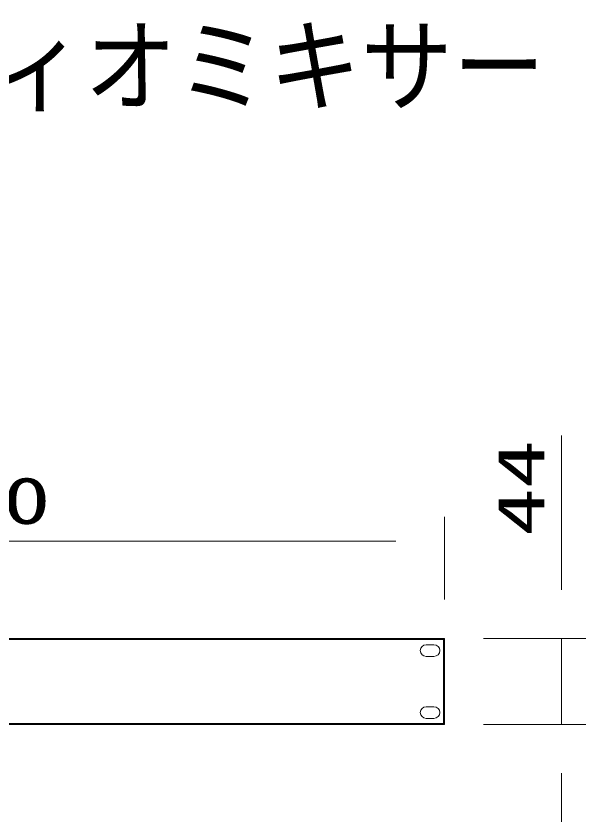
# Model space of a CAD drawing. Units: millimetres on the paper. Extents: x -63 to 64, y -59 to 59.
# Drawn here: x -20.12 to 9.1, y 17.94 to 59.28 of the extents above; entities that cross this region are included whole.
import ezdxf
from ezdxf.enums import TextEntityAlignment as Align

# ---------------------------------------------------------------- set-up
doc = ezdxf.new("R2010")
doc.units = ezdxf.units.MM
doc.layers.add('0-0_MOJI1', color=7, linetype='Continuous')
doc.layers.add('0-3_GAIKEI', color=4, linetype='Continuous', lineweight=9)
doc.layers.add('0-4_SUNPO', color=7, linetype='Continuous', lineweight=9)
doc.styles.add('ＭＳ ゴシック', font='')
doc.styles.get('ＭＳ ゴシック').set_extended_font_data('MS Gothic')

msp = doc.modelspace()

# ---------------------------------------------------------------- linework, layer by layer
at = {"layer": '0-3_GAIKEI', "color": 7}
for p, q in [((1.853, 27.342), (-46.127, 27.342)), ((1.853, 27.342), (1.853, 22.942)), ((1.853, 22.942), (-46.127, 22.942))]:
    msp.add_line(p, q, dxfattribs=at)
at = {"layer": '0-3_GAIKEI'}
for p, q in [((1.803, 27.292), (-46.077, 27.292)), ((1.803, 27.292), (1.853, 27.342)), ((1.803, 27.292), (1.803, 22.992)), ((1.313, 27.032), (0.913, 27.032)), ((0.913, 26.432), (1.313, 26.432)), ((1.313, 23.852), (0.913, 23.852)), ((0.913, 23.252), (1.313, 23.252)), ((1.853, 22.942), (1.803, 22.992))]:
    msp.add_line(p, q, dxfattribs=at)
msp.add_lwpolyline([(1.803, 22.992), (-46.077, 22.992), (-46.127, 22.942)], dxfattribs=at)
for centre, start, end in [((0.913, 26.732), 90, 270), ((1.313, 26.732), 270, 90), ((0.913, 23.552), 90, 270), ((1.313, 23.552), 270, 90)]:
    msp.add_arc(centre, 0.3, start, end, dxfattribs=at)
at = {"layer": '0-4_SUNPO'}
for p, q in [((7.853, 29.842), (7.853, 37.758)), ((1.853, 29.342), (1.853, 33.592)), ((-43.627, 32.342), (-0.647, 32.342)), ((3.853, 27.342), (9.103, 27.342)), ((7.853, 22.942), (7.853, 27.342)), ((3.853, 22.942), (9.103, 22.942)), ((7.853, 20.442), (7.853, 17.942))]:
    msp.add_line(p, q, dxfattribs=at)

# ---------------------------------------------------------------- texts
at = {"layer": '0-0_MOJI1', "style": 'ＭＳ ゴシック', "width": 0.9}
msp.add_text('オーディオミキサー', height=3.849, dxfattribs=at).set_placement((-35.511, 53.65), align=Align.BOTTOM_LEFT)
at = {"layer": '0-4_SUNPO', "style": 'ＭＳ ゴシック', "width": 1.5}
msp.add_text('44', height=2.405, rotation=90, dxfattribs=at).set_placement((7.69, 32.61), align=Align.BOTTOM_LEFT)
msp.add_text('480', height=2.405, dxfattribs=at).set_placement((-25.709, 32.504), align=Align.BOTTOM_LEFT)

doc.saveas('drawing.dxf')
